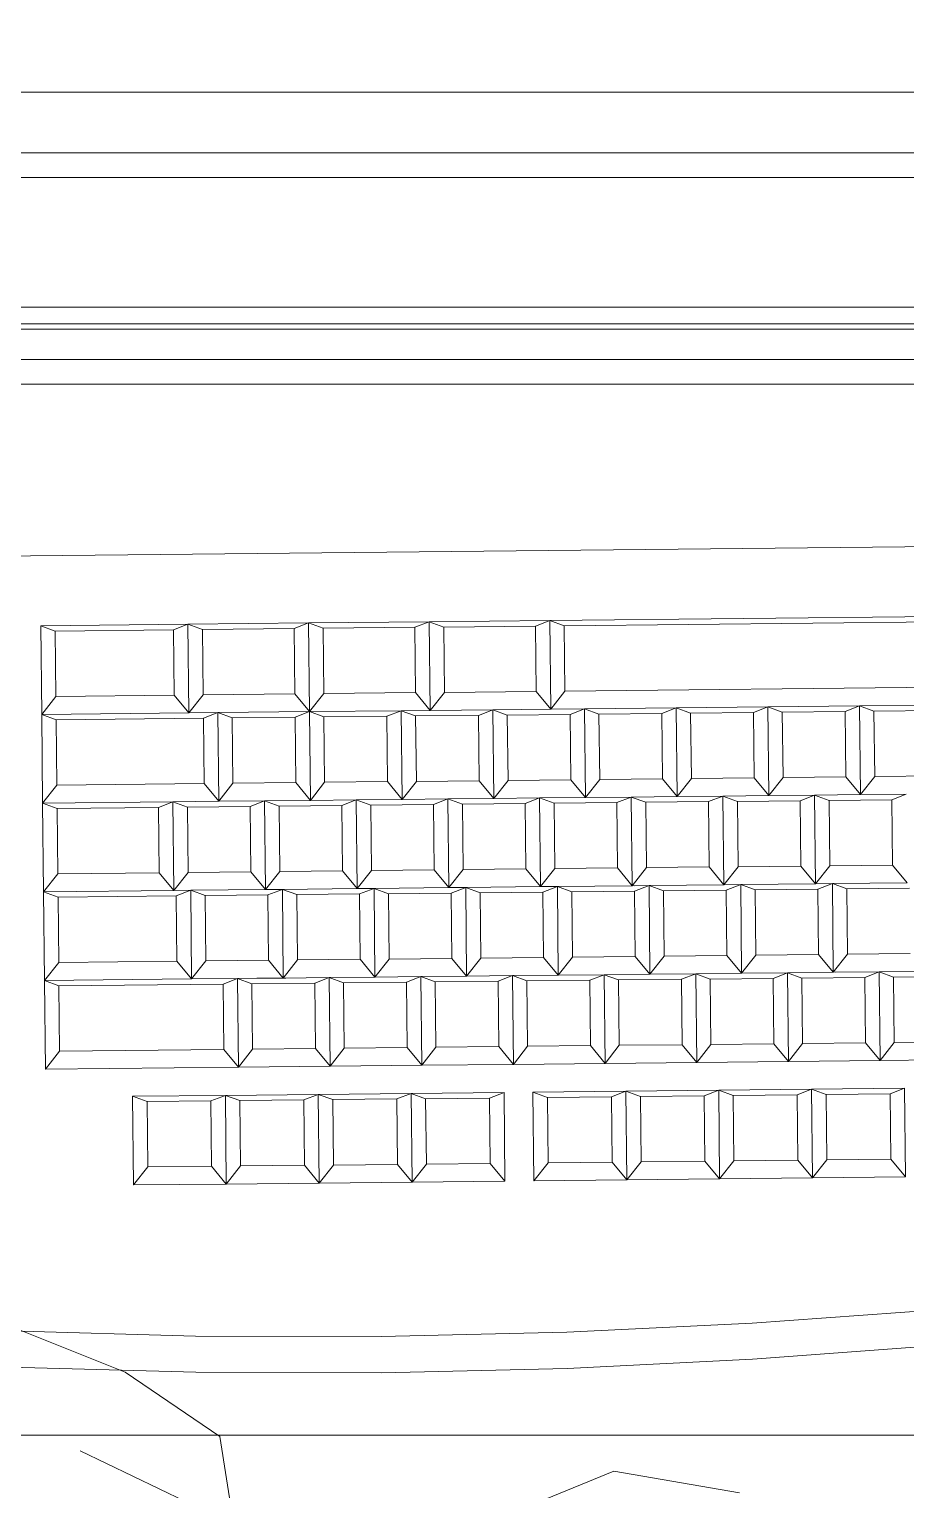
# Model space of a CAD drawing. Header units: metres. Extents: x 28 to 148, y 23 to 113.
# Drawn here: x 131.3085 to 131.4902, y 40.7396 to 41.0423 of the extents above; entities that cross this region are included whole.
import ezdxf

# ---------------------------------------------------------------- set-up
doc = ezdxf.new("R2010")
doc.units = ezdxf.units.M
doc.layers.add('Equipamiento SR', color=23, linetype='Continuous', lineweight=0)

# ---------------------------------------------------------------- blocks, each defined once
blk = doc.blocks.new('A$C7F0F64D0')
at = {"layer": 'Equipamiento SR'}
for p, q in [((0.4534880388895317, 0.1723289490793434), (0.005512241390420058, 0.1676722490425675)), ((0.1606546805622884, 0.1547751516351639), (0.19115303284741, 0.1550921814367996)), ((0.1608457101154954, 0.1363980571799459), (0.1606546805622884, 0.1547751516351639)), ((0.1606546805622884, 0.1547751516351639), (0.1636662173867762, 0.1536808980514763)), ((0.19115303284741, 0.1550921814367996), (0.1881648938127682, 0.1539355613346345)), ((0.19115303284741, 0.1550921814367996), (0.2161516822615113, 0.1553520419298877)), ((0.1913440624006171, 0.1367150869815816), (0.19115303284741, 0.1550921814367996)), ((0.19115303284741, 0.1550921814367996), (0.1941645696723526, 0.1539979278531121)), ((0.2161516822615113, 0.1553520419298877), (0.2131635432268695, 0.1541954218277226)), ((0.2161516822615113, 0.1553520419298877), (0.2411503316756125, 0.1556119024229758)), ((0.2161516822615113, 0.1553520419298877), (0.2163427118147183, 0.1369749474746698)), ((0.2161516822615113, 0.1553520419298877), (0.2191632190859991, 0.1542577883462002)), ((0.2191632190859991, 0.1542577883462002), (0.238162192640516, 0.1544552823210381)), ((0.2411503316756125, 0.1556119024229758), (0.238162192640516, 0.1544552823210381)), ((0.238162192640516, 0.1544552823210381), (0.2383029512587882, 0.1409142653539277)), ((0.2411503316756125, 0.1556119024229758), (0.2661489810897137, 0.1558717629162913)), ((0.2411503316756125, 0.1556119024229758), (0.2413413612288196, 0.1372348079677579)), ((0.2411503316756125, 0.1556119024229758), (0.2441618685001004, 0.1545176488392883)), ((0.2441618685001004, 0.1545176488392883), (0.2631608420546172, 0.1547151428141262)), ((0.2443026271183726, 0.1409766318721779), (0.2441618685001004, 0.1545176488392883)), ((0.2661489810897137, 0.1558717629162913), (0.2631608420546172, 0.1547151428141262)), ((0.2631608420546172, 0.1547151428141262), (0.2633016006728894, 0.1411741258470158)), ((0.2661489810897137, 0.1558717629162913), (0.3676434977104464, 0.1569267965182064)), ((0.2661489810897137, 0.1558717629162913), (0.2663400106429208, 0.1374946684610734)), ((0.2661489810897137, 0.1558717629162913), (0.2691605179142016, 0.1547775093323764)), ((0.2691605179142016, 0.1547775093323764), (0.3646553586758046, 0.1557701764160413)), ((0.2693012765320191, 0.141236492365266), (0.2691605179142016, 0.1547775093323764)), ((0.1636662173867762, 0.1536808980514763), (0.1881648938127682, 0.1539355613346345)), ((0.1638069760050485, 0.1401398810843659), (0.1636662173867762, 0.1536808980514763)), ((0.1881648938127682, 0.1539355613346345), (0.1883056524310405, 0.1403945443677515)), ((0.1941645696723526, 0.1539979278531121), (0.2131635432268695, 0.1541954218277226)), ((0.1943053282901701, 0.1404569108860017), (0.1941645696723526, 0.1539979278531121)), ((0.2131635432268695, 0.1541954218277226), (0.213304301844687, 0.1406544048608396)), ((0.2193039777042713, 0.1407167713790898), (0.2191632190859991, 0.1542577883462002)), ((0.1608457101154954, 0.1363980571799459), (0.1638069760050485, 0.1401398810843659)), ((0.1638069760050485, 0.1401398810843659), (0.1883056524310405, 0.1403945443677515)), ((0.1913440624006171, 0.1367150869815816), (0.1883056524310405, 0.1403945443677515)), ((0.1913440624006171, 0.1367150869815816), (0.1943053282901701, 0.1404569108860017)), ((0.1943053282901701, 0.1404569108860017), (0.213304301844687, 0.1406544048608396)), ((0.2163427118147183, 0.1369749474746698), (0.213304301844687, 0.1406544048608396)), ((0.2163427118147183, 0.1369749474746698), (0.2193039777042713, 0.1407167713790898)), ((0.2193039777042713, 0.1407167713790898), (0.2383029512587882, 0.1409142653539277)), ((0.2413413612288196, 0.1372348079677579), (0.2383029512587882, 0.1409142653539277)), ((0.2413413612288196, 0.1372348079677579), (0.2443026271183726, 0.1409766318721779)), ((0.2443026271183726, 0.1409766318721779), (0.2633016006728894, 0.1411741258470158)), ((0.2663400106429208, 0.1374946684610734), (0.2633016006728894, 0.1411741258470158)), ((0.2663400106429208, 0.1374946684610734), (0.2693012765320191, 0.141236492365266)), ((0.2693012765320191, 0.141236492365266), (0.364796117293622, 0.1422291594491583)), ((0.1913440624006171, 0.1367150869815816), (0.1608457101154954, 0.1363980571799459)), ((0.1610367396687025, 0.118020962724728), (0.1608457101154954, 0.1363980571799459)), ((0.1608457101154954, 0.1363980571799459), (0.1638572469399833, 0.1353038035962584)), ((0.1913440624006171, 0.1367150869815816), (0.1973437382602015, 0.1367774535000592)), ((0.1973437382602015, 0.1367774535000592), (0.1943555992255597, 0.1356208333978941)), ((0.1973437382602015, 0.1367774535000592), (0.2163427118147183, 0.1369749474746698)), ((0.1975347678134085, 0.1184003590446139), (0.1973437382602015, 0.1367774535000592)), ((0.1973437382602015, 0.1367774535000592), (0.2003552750846893, 0.1356831999161443)), ((0.2163427118147183, 0.1369749474746698), (0.2133545727800765, 0.1358183273725047)), ((0.2353416853692352, 0.1371724414495077), (0.2163427118147183, 0.1369749474746698)), ((0.2165337413679254, 0.1185978530194518), (0.2163427118147183, 0.1369749474746698)), ((0.2163427118147183, 0.1369749474746698), (0.2193542486392062, 0.1358806938909822)), ((0.2353416853692352, 0.1371724414495077), (0.2323535463345934, 0.1360158213473426)), ((0.2353416853692352, 0.1371724414495077), (0.2413413612288196, 0.1372348079677579)), ((0.2353416853692352, 0.1371724414495077), (0.2355327149224422, 0.1187953469942897)), ((0.2353416853692352, 0.1371724414495077), (0.238353222193723, 0.1360781878655928)), ((0.238353222193723, 0.1360781878655928), (0.2513525198891102, 0.1362133153221805)), ((0.2413413612288196, 0.1372348079677579), (0.254340658923752, 0.1373699354243456)), ((0.254340658923752, 0.1373699354243456), (0.2513525198891102, 0.1362133153221805)), ((0.2513525198891102, 0.1362133153221805), (0.2514932785073825, 0.1226722983550701)), ((0.254340658923752, 0.1373699354243456), (0.2663400106429208, 0.1374946684610734)), ((0.2545316884769591, 0.1189928409691277), (0.254340658923752, 0.1373699354243456)), ((0.254340658923752, 0.1373699354243456), (0.2573521957486946, 0.1362756818404307)), ((0.2573521957486946, 0.1362756818404307), (0.2703514934436271, 0.1364108092967911)), ((0.2574929543669668, 0.1227346648735477), (0.2573521957486946, 0.1362756818404307)), ((0.2663400106429208, 0.1374946684610734), (0.2733396324787236, 0.1375674293989562)), ((0.2733396324787236, 0.1375674293989562), (0.2703514934436271, 0.1364108092967911)), ((0.2703514934436271, 0.1364108092967911), (0.2704922520618993, 0.122869792329908)), ((0.2733396324787236, 0.1375674293989562), (0.2923386060332405, 0.1377649233737941)), ((0.2735306620314759, 0.1191903349437382), (0.2733396324787236, 0.1375674293989562)), ((0.2733396324787236, 0.1375674293989562), (0.2763511693032115, 0.1364731758152686)), ((0.2763511693032115, 0.1364731758152686), (0.2893504669985987, 0.136608303271629)), ((0.2764919279214837, 0.1229321588481582), (0.2763511693032115, 0.1364731758152686)), ((0.2923386060332405, 0.1377649233737941), (0.2893504669985987, 0.136608303271629)), ((0.2893504669985987, 0.136608303271629), (0.2894912256168709, 0.1230672863045186)), ((0.2923386060332405, 0.1377649233737941), (0.3113375795877573, 0.137962417348632)), ((0.2925296355864475, 0.1193878289185761), (0.2923386060332405, 0.1377649233737941)), ((0.2923386060332405, 0.1377649233737941), (0.2953501428577283, 0.1366706697901066)), ((0.2953501428577283, 0.1366706697901066), (0.3083494405531155, 0.1368057972464669)), ((0.2954909014760005, 0.1231296528229961), (0.2953501428577283, 0.1366706697901066)), ((0.3113375795877573, 0.137962417348632), (0.3083494405531155, 0.1368057972464669)), ((0.3083494405531155, 0.1368057972464669), (0.3084901991713878, 0.1232647802793565)), ((0.3113375795877573, 0.137962417348632), (0.3303365531427289, 0.1381599113232426)), ((0.3115286091409644, 0.1195853228934141), (0.3113375795877573, 0.137962417348632)), ((0.3113375795877573, 0.137962417348632), (0.3143491164126999, 0.1368681637647171)), ((0.3143491164126999, 0.1368681637647171), (0.3273484141076324, 0.1370032912210775)), ((0.3144898750305174, 0.1233271467978341), (0.3143491164126999, 0.1368681637647171)), ((0.3303365531427289, 0.1381599113232426), (0.3273484141076324, 0.1370032912210775)), ((0.3273484141076324, 0.1370032912210775), (0.3274891727259046, 0.1234622742541944)), ((0.3303365531427289, 0.1381599113232426), (0.3493355266972458, 0.1383574052980805)), ((0.3303365531427289, 0.1381599113232426), (0.330527582695936, 0.1197828168680246)), ((0.3303365531427289, 0.1381599113232426), (0.3333480899672168, 0.137065657739555)), ((0.3333480899672168, 0.137065657739555), (0.346347387662604, 0.1372007851959154)), ((0.3334888485850342, 0.1235246407724446), (0.3333480899672168, 0.137065657739555)), ((0.1638572469399833, 0.1353038035962584), (0.1943555992255597, 0.1356208333978941)), ((0.1639980055582555, 0.121762786629148), (0.1638572469399833, 0.1353038035962584)), ((0.1943555992255597, 0.1356208333978941), (0.1944963578433772, 0.1220798164307837)), ((0.2003552750846893, 0.1356831999161443), (0.2133545727800765, 0.1358183273725047)), ((0.2004960337025068, 0.1221421829490339), (0.2003552750846893, 0.1356831999161443)), ((0.2133545727800765, 0.1358183273725047), (0.213495331397894, 0.1222773104056216)), ((0.2193542486392062, 0.1358806938909822), (0.2323535463345934, 0.1360158213473426)), ((0.2194950072574784, 0.1223396769238718), (0.2193542486392062, 0.1358806938909822)), ((0.2323535463345934, 0.1360158213473426), (0.2324943049524109, 0.1224748043802322)), ((0.2384939808119952, 0.1225371708987097), (0.238353222193723, 0.1360781878655928)), ((0.1610367396687025, 0.118020962724728), (0.1639980055582555, 0.121762786629148)), ((0.1639980055582555, 0.121762786629148), (0.1944963578433772, 0.1220798164307837)), ((0.1975347678134085, 0.1184003590446139), (0.1944963578433772, 0.1220798164307837)), ((0.1975347678134085, 0.1184003590446139), (0.2004960337025068, 0.1221421829490339)), ((0.2004960337025068, 0.1221421829490339), (0.213495331397894, 0.1222773104056216)), ((0.2165337413679254, 0.1185978530194518), (0.213495331397894, 0.1222773104056216)), ((0.2165337413679254, 0.1185978530194518), (0.2194950072574784, 0.1223396769238718)), ((0.2194950072574784, 0.1223396769238718), (0.2324943049524109, 0.1224748043802322)), ((0.2355327149224422, 0.1187953469942897), (0.2324943049524109, 0.1224748043802322)), ((0.2355327149224422, 0.1187953469942897), (0.2384939808119952, 0.1225371708987097)), ((0.2384939808119952, 0.1225371708987097), (0.2514932785073825, 0.1226722983550701)), ((0.2545316884769591, 0.1189928409691277), (0.2514932785073825, 0.1226722983550701)), ((0.2545316884769591, 0.1189928409691277), (0.2574929543669668, 0.1227346648735477)), ((0.2574929543669668, 0.1227346648735477), (0.2704922520618993, 0.122869792329908)), ((0.2735306620314759, 0.1191903349437382), (0.2704922520618993, 0.122869792329908)), ((0.2735306620314759, 0.1191903349437382), (0.2764919279214837, 0.1229321588481582)), ((0.2764919279214837, 0.1229321588481582), (0.2894912256168709, 0.1230672863045186)), ((0.2925296355864475, 0.1193878289185761), (0.2894912256168709, 0.1230672863045186)), ((0.2925296355864475, 0.1193878289185761), (0.2954909014760005, 0.1231296528229961)), ((0.2954909014760005, 0.1231296528229961), (0.3084901991713878, 0.1232647802793565)), ((0.3115286091409644, 0.1195853228934141), (0.3084901991713878, 0.1232647802793565)), ((0.3115286091409644, 0.1195853228934141), (0.3144898750305174, 0.1233271467978341)), ((0.3144898750305174, 0.1233271467978341), (0.3274891727259046, 0.1234622742541944)), ((0.330527582695936, 0.1197828168680246), (0.3274891727259046, 0.1234622742541944)), ((0.330527582695936, 0.1197828168680246), (0.3334888485850342, 0.1235246407724446)), ((0.3334888485850342, 0.1235246407724446), (0.3464881462804215, 0.1236597682290324)), ((0.1880352810356953, 0.1183016120573086), (0.1610367396687025, 0.118020962724728)), ((0.1880352810356953, 0.1183016120573086), (0.1850471420010535, 0.1171449919551435)), ((0.1975347678134085, 0.1184003590446139), (0.1880352810356953, 0.1183016120573086)), ((0.1882263105889024, 0.09992451760209065), (0.1880352810356953, 0.1183016120573086)), ((0.1880352810356953, 0.1183016120573086), (0.1910468178606379, 0.1172073584736211)), ((0.2070342545906669, 0.1184991060321465), (0.1975347678134085, 0.1184003590446139)), ((0.2070342545906669, 0.1184991060321465), (0.2040461155555704, 0.1173424859299814)), ((0.2070342545906669, 0.1184991060321465), (0.2165337413679254, 0.1185978530194518)), ((0.2072252841434192, 0.1001220115769286), (0.2070342545906669, 0.1184991060321465)), ((0.2070342545906669, 0.1184991060321465), (0.2100457914151548, 0.1174048524482316)), ((0.2165337413679254, 0.1185978530194518), (0.2260332281451838, 0.1186966000067571)), ((0.2260332281451838, 0.1186966000067571), (0.223045089110542, 0.1175399799048193)), ((0.2260332281451838, 0.1186966000067571), (0.2355327149224422, 0.1187953469942897)), ((0.2262242576983908, 0.1003195055515391), (0.2260332281451838, 0.1186966000067571)), ((0.2260332281451838, 0.1186966000067571), (0.2290447649696716, 0.1176023464230695)), ((0.2450322016997006, 0.118894093981595), (0.2355327149224422, 0.1187953469942897)), ((0.2450322016997006, 0.118894093981595), (0.2420440626650588, 0.1177374738794299)), ((0.2450322016997006, 0.118894093981595), (0.2545316884769591, 0.1189928409691277)), ((0.2450322016997006, 0.118894093981595), (0.2452232312529077, 0.100516999526377)), ((0.2450322016997006, 0.118894093981595), (0.2480437385246432, 0.1177998403979075)), ((0.2640311752546722, 0.1190915879564329), (0.2545316884769591, 0.1189928409691277)), ((0.2640311752546722, 0.1190915879564329), (0.2610430362195757, 0.1179349678542678)), ((0.2640311752546722, 0.1190915879564329), (0.2735306620314759, 0.1191903349437382)), ((0.2642222048078793, 0.100714493501215), (0.2640311752546722, 0.1190915879564329)), ((0.2640311752546722, 0.1190915879564329), (0.2670427120791601, 0.117997334372518)), ((0.2670427120791601, 0.117997334372518), (0.2800420097745473, 0.1181324618291058)), ((0.2830301488091891, 0.1192890819312709), (0.2735306620314759, 0.1191903349437382)), ((0.2830301488091891, 0.1192890819312709), (0.2800420097745473, 0.1181324618291058)), ((0.2800420097745473, 0.1181324618291058), (0.2801827683923648, 0.1045914448619953)), ((0.2830301488091891, 0.1192890819312709), (0.2925296355864475, 0.1193878289185761)), ((0.2830301488091891, 0.1192890819312709), (0.2832211783623961, 0.1009119874758255)), ((0.2830301488091891, 0.1192890819312709), (0.2860416856336769, 0.118194828347356)), ((0.2860416856336769, 0.118194828347356), (0.2990409833290641, 0.1183299558037163)), ((0.2861824442519492, 0.1046538113802455), (0.2860416856336769, 0.118194828347356)), ((0.3020291223637059, 0.1194865759058814), (0.2925296355864475, 0.1193878289185761)), ((0.3020291223637059, 0.1194865759058814), (0.2990409833290641, 0.1183299558037163)), ((0.2990409833290641, 0.1183299558037163), (0.2991817419468816, 0.1047889388368333)), ((0.3115286091409644, 0.1195853228934141), (0.3020291223637059, 0.1194865759058814)), ((0.302220151916913, 0.1011094814506635), (0.3020291223637059, 0.1194865759058814)), ((0.3020291223637059, 0.1194865759058814), (0.3050406591881938, 0.1183923223221939)), ((0.3050406591881938, 0.1183923223221939), (0.318039956883581, 0.1185274497785542)), ((0.305181417806466, 0.1048513053550835), (0.3050406591881938, 0.1183923223221939)), ((0.3210280959182228, 0.1196840698807193), (0.3115286091409644, 0.1195853228934141)), ((0.3210280959182228, 0.1196840698807193), (0.318039956883581, 0.1185274497785542)), ((0.318039956883581, 0.1185274497785542), (0.3181807155018532, 0.1049864328114438)), ((0.330527582695936, 0.1197828168680246), (0.3210280959182228, 0.1196840698807193)), ((0.3212191254714298, 0.1013069754255014), (0.3210280959182228, 0.1196840698807193)), ((0.3210280959182228, 0.1196840698807193), (0.3240396327427106, 0.1185898162968044)), ((0.3240396327427106, 0.1185898162968044), (0.3370389304380979, 0.1187249437533922)), ((0.3241803913609829, 0.1050487993299214), (0.3240396327427106, 0.1185898162968044)), ((0.3400270694727396, 0.1198815638555573), (0.330527582695936, 0.1197828168680246)), ((0.3400270694727396, 0.1198815638555573), (0.3370389304380979, 0.1187249437533922)), ((0.3370389304380979, 0.1187249437533922), (0.3371796890563701, 0.1051839267862817)), ((0.1612277692219095, 0.09964386826951), (0.1610367396687025, 0.118020962724728)), ((0.1610367396687025, 0.118020962724728), (0.1640482764931903, 0.1169267091410404)), ((0.1640482764931903, 0.1169267091410404), (0.1850471420010535, 0.1171449919551435)), ((0.1641890351114625, 0.10338569217393), (0.1640482764931903, 0.1169267091410404)), ((0.1850471420010535, 0.1171449919551435), (0.1851879006193258, 0.1036039749880331)), ((0.1910468178606379, 0.1172073584736211), (0.2040461155555704, 0.1173424859299814)), ((0.1911875764784554, 0.1036663415065107), (0.1910468178606379, 0.1172073584736211)), ((0.2040461155555704, 0.1173424859299814), (0.2041868741738426, 0.103801468962871)), ((0.2100457914151548, 0.1174048524482316), (0.223045089110542, 0.1175399799048193)), ((0.210186550033427, 0.1038638354813486), (0.2100457914151548, 0.1174048524482316)), ((0.223045089110542, 0.1175399799048193), (0.2231858477288142, 0.1039989629377089)), ((0.2290447649696716, 0.1176023464230695), (0.2420440626650588, 0.1177374738794299)), ((0.2291855235879439, 0.1040613294559591), (0.2290447649696716, 0.1176023464230695)), ((0.2420440626650588, 0.1177374738794299), (0.2421848212833311, 0.1041964569125469)), ((0.2480437385246432, 0.1177998403979075), (0.2610430362195757, 0.1179349678542678)), ((0.2481844971424607, 0.1042588234307971), (0.2480437385246432, 0.1177998403979075)), ((0.2610430362195757, 0.1179349678542678), (0.2611837948378479, 0.1043939508871574)), ((0.2671834706969776, 0.104456317405635), (0.2670427120791601, 0.117997334372518)), ((0.1612277692219095, 0.09964386826951), (0.1641890351114625, 0.10338569217393)), ((0.1641890351114625, 0.10338569217393), (0.1851879006193258, 0.1036039749880331)), ((0.1882263105889024, 0.09992451760209065), (0.1851879006193258, 0.1036039749880331)), ((0.1882263105889024, 0.09992451760209065), (0.1911875764784554, 0.1036663415065107)), ((0.1911875764784554, 0.1036663415065107), (0.2041868741738426, 0.103801468962871)), ((0.2072252841434192, 0.1001220115769286), (0.2041868741738426, 0.103801468962871)), ((0.2072252841434192, 0.1001220115769286), (0.210186550033427, 0.1038638354813486)), ((0.210186550033427, 0.1038638354813486), (0.2231858477288142, 0.1039989629377089)), ((0.2262242576983908, 0.1003195055515391), (0.2231858477288142, 0.1039989629377089)), ((0.2262242576983908, 0.1003195055515391), (0.2291855235879439, 0.1040613294559591)), ((0.2291855235879439, 0.1040613294559591), (0.2421848212833311, 0.1041964569125469)), ((0.2452232312529077, 0.100516999526377), (0.2421848212833311, 0.1041964569125469)), ((0.2452232312529077, 0.100516999526377), (0.2481844971424607, 0.1042588234307971)), ((0.2481844971424607, 0.1042588234307971), (0.2611837948378479, 0.1043939508871574)), ((0.2642222048078793, 0.100714493501215), (0.2611837948378479, 0.1043939508871574)), ((0.2642222048078793, 0.100714493501215), (0.2671834706969776, 0.104456317405635)), ((0.2671834706969776, 0.104456317405635), (0.2801827683923648, 0.1045914448619953)), ((0.2832211783623961, 0.1009119874758255), (0.2801827683923648, 0.1045914448619953)), ((0.2832211783623961, 0.1009119874758255), (0.2861824442519492, 0.1046538113802455)), ((0.2861824442519492, 0.1046538113802455), (0.2991817419468816, 0.1047889388368333)), ((0.302220151916913, 0.1011094814506635), (0.2991817419468816, 0.1047889388368333)), ((0.302220151916913, 0.1011094814506635), (0.305181417806466, 0.1048513053550835)), ((0.305181417806466, 0.1048513053550835), (0.3181807155018532, 0.1049864328114438)), ((0.3212191254714298, 0.1013069754255014), (0.3181807155018532, 0.1049864328114438)), ((0.3212191254714298, 0.1013069754255014), (0.3241803913609829, 0.1050487993299214)), ((0.3241803913609829, 0.1050487993299214), (0.3371796890563701, 0.1051839267862817)), ((0.3402180990259467, 0.1015044694003393), (0.3371796890563701, 0.1051839267862817)), ((0.1882263105889024, 0.09992451760209065), (0.1612277692219095, 0.09964386826951)), ((0.1917261215070312, 0.09996089807114572), (0.1882263105889024, 0.09992451760209065)), ((0.1917261215070312, 0.09996089807114572), (0.1887379824723894, 0.09880427796898061)), ((0.2072252841434192, 0.1001220115769286), (0.1917261215070312, 0.09996089807114572)), ((0.1919171510602382, 0.08158380361592776), (0.1917261215070312, 0.09996089807114572)), ((0.1917261215070312, 0.09996089807114572), (0.194737658331519, 0.09886664448723081)), ((0.2072252841434192, 0.1001220115769286), (0.210725095061548, 0.1001583920459836)), ((0.210725095061548, 0.1001583920459836), (0.2077369560269062, 0.09900177194381854)), ((0.2262242576983908, 0.1003195055515391), (0.210725095061548, 0.1001583920459836)), ((0.2109161246147551, 0.08178129759053832), (0.210725095061548, 0.1001583920459836)), ((0.210725095061548, 0.1001583920459836), (0.2137366318864906, 0.09906413846206874)), ((0.2297240686165196, 0.1003558860205942), (0.2262242576983908, 0.1003195055515391)), ((0.2297240686165196, 0.1003558860205942), (0.2267359295814231, 0.09919926591842909)), ((0.2452232312529077, 0.100516999526377), (0.2297240686165196, 0.1003558860205942)), ((0.2297240686165196, 0.1003558860205942), (0.2299150981692719, 0.08197879156537624)), ((0.2297240686165196, 0.1003558860205942), (0.2327356054410075, 0.09926163243690667)), ((0.2487230421710365, 0.1005533799954321), (0.2452232312529077, 0.100516999526377)), ((0.2487230421710365, 0.1005533799954321), (0.2457349031363947, 0.09939675989326702)), ((0.2642222048078793, 0.100714493501215), (0.2487230421710365, 0.1005533799954321)), ((0.2487230421710365, 0.1005533799954321), (0.2489140717242435, 0.08217628554021417)), ((0.2487230421710365, 0.1005533799954321), (0.2517345789955243, 0.09945912641151722)), ((0.2677220157255533, 0.10075087397027), (0.2642222048078793, 0.100714493501215)), ((0.2677220157255533, 0.10075087397027), (0.2647338766909115, 0.09959425386810494)), ((0.2677220157255533, 0.10075087397027), (0.2832211783623961, 0.1009119874758255)), ((0.2679130452787604, 0.08237377951505209), (0.2677220157255533, 0.10075087397027)), ((0.2677220157255533, 0.10075087397027), (0.2707335525500412, 0.09965662038635514)), ((0.2832211783623961, 0.1009119874758255), (0.2867209892800702, 0.1009483679448806)), ((0.2837211513505054, 0.1009171846857555), (0.2867209892800702, 0.1009483679448806)), ((0.2867209892800702, 0.1009483679448806), (0.2837328502454284, 0.0997917478427155)), ((0.302220151916913, 0.1011094814506635), (0.2867209892800702, 0.1009483679448806)), ((0.2867209892800702, 0.1009483679448806), (0.2869120188332772, 0.08257127348966264)), ((0.2867209892800702, 0.1009483679448806), (0.289732526104558, 0.09985411436119307)), ((0.289732526104558, 0.09985411436119307), (0.3027318237999452, 0.09998924181755342)), ((0.305719962834587, 0.1011458619197185), (0.302220151916913, 0.1011094814506635)), ((0.305719962834587, 0.1011458619197185), (0.3027318237999452, 0.09998924181755342)), ((0.3027318237999452, 0.09998924181755342), (0.3028725824182175, 0.08644822485044301)), ((0.3212191254714298, 0.1013069754255014), (0.305719962834587, 0.1011458619197185)), ((0.3059109923877941, 0.08276876746450057), (0.305719962834587, 0.1011458619197185)), ((0.305719962834587, 0.1011458619197185), (0.3087314996595296, 0.100051608336031)), ((0.3087314996595296, 0.100051608336031), (0.3217307973544621, 0.1001867357923913)), ((0.3088722582778018, 0.08651059136892059), (0.3087314996595296, 0.100051608336031)), ((0.3212191254714298, 0.1013069754255014), (0.3247189363895586, 0.1013433558945565)), ((0.3247189363895586, 0.1013433558945565), (0.3217307973544621, 0.1001867357923913)), ((0.3217307973544621, 0.1001867357923913), (0.3218715559727343, 0.08664571882528094)), ((0.3247189363895586, 0.1013433558945565), (0.3402180990259467, 0.1015044694003393)), ((0.3249099659427657, 0.0829662614393385), (0.3247189363895586, 0.1013433558945565)), ((0.3247189363895586, 0.1013433558945565), (0.3277304732140465, 0.1002491023106415)), ((0.3277304732140465, 0.1002491023106415), (0.3407297709094337, 0.1003842297670019)), ((0.3278712318323187, 0.08670808534375851), (0.3277304732140465, 0.1002491023106415)), ((0.1614187987751166, 0.08126677381429204), (0.1612277692219095, 0.09964386826951)), ((0.1612277692219095, 0.09964386826951), (0.1642393060463974, 0.09854961468559509)), ((0.1642393060463974, 0.09854961468559509), (0.1887379824723894, 0.09880427796898061)), ((0.1643800646646696, 0.08500859771871205), (0.1642393060463974, 0.09854961468559509)), ((0.1887379824723894, 0.09880427796898061), (0.1888787410902069, 0.0852632610018702)), ((0.194737658331519, 0.09886664448723081), (0.2077369560269062, 0.09900177194381854)), ((0.1948784169497912, 0.08532562752034778), (0.194737658331519, 0.09886664448723081)), ((0.2077369560269062, 0.09900177194381854), (0.2078777146451785, 0.08546075497670813)), ((0.2137366318864906, 0.09906413846206874), (0.2267359295814231, 0.09919926591842909)), ((0.2138773905043081, 0.08552312149495833), (0.2137366318864906, 0.09906413846206874)), ((0.2267359295814231, 0.09919926591842909), (0.2268766881996953, 0.08565824895154606)), ((0.2327356054410075, 0.09926163243690667), (0.2457349031363947, 0.09939675989326702)), ((0.2328763640588249, 0.08572061546979626), (0.2327356054410075, 0.09926163243690667)), ((0.2457349031363947, 0.09939675989326702), (0.2458756617542122, 0.08585574292615661)), ((0.2517345789955243, 0.09945912641151722), (0.2647338766909115, 0.09959425386810494)), ((0.2518753376137965, 0.08591810944463418), (0.2517345789955243, 0.09945912641151722)), ((0.2647338766909115, 0.09959425386810494), (0.264874635308729, 0.08605323690099453)), ((0.2707335525500412, 0.09965662038635514), (0.2837328502454284, 0.0997917478427155)), ((0.2708743111683134, 0.08611560341947211), (0.2707335525500412, 0.09965662038635514)), ((0.2837328502454284, 0.0997917478427155), (0.2838736088637006, 0.08625073087583246)), ((0.2898732847228302, 0.08631309739408266), (0.289732526104558, 0.09985411436119307)), ((0.1614187987751166, 0.08126677381429204), (0.1643800646646696, 0.08500859771871205)), ((0.1643800646646696, 0.08500859771871205), (0.1888787410902069, 0.0852632610018702)), ((0.1919171510602382, 0.08158380361592776), (0.1888787410902069, 0.0852632610018702)), ((0.1919171510602382, 0.08158380361592776), (0.1948784169497912, 0.08532562752034778)), ((0.1948784169497912, 0.08532562752034778), (0.2078777146451785, 0.08546075497670813)), ((0.2109161246147551, 0.08178129759053832), (0.2078777146451785, 0.08546075497670813)), ((0.2109161246147551, 0.08178129759053832), (0.2138773905043081, 0.08552312149495833)), ((0.2138773905043081, 0.08552312149495833), (0.2268766881996953, 0.08565824895154606)), ((0.2299150981692719, 0.08197879156537624), (0.2268766881996953, 0.08565824895154606)), ((0.2299150981692719, 0.08197879156537624), (0.2328763640588249, 0.08572061546979626)), ((0.2328763640588249, 0.08572061546979626), (0.2458756617542122, 0.08585574292615661)), ((0.2489140717242435, 0.08217628554021417), (0.2458756617542122, 0.08585574292615661)), ((0.2489140717242435, 0.08217628554021417), (0.2518753376137965, 0.08591810944463418)), ((0.2518753376137965, 0.08591810944463418), (0.264874635308729, 0.08605323690099453)), ((0.2679130452787604, 0.08237377951505209), (0.264874635308729, 0.08605323690099453)), ((0.2679130452787604, 0.08237377951505209), (0.2708743111683134, 0.08611560341947211)), ((0.2708743111683134, 0.08611560341947211), (0.2838736088637006, 0.08625073087583246)), ((0.2869120188332772, 0.08257127348966264), (0.2838736088637006, 0.08625073087583246)), ((0.2869120188332772, 0.08257127348966264), (0.2898732847228302, 0.08631309739408266)), ((0.2898732847228302, 0.08631309739408266), (0.3028725824182175, 0.08644822485044301)), ((0.3059109923877941, 0.08276876746450057), (0.3028725824182175, 0.08644822485044301)), ((0.3059109923877941, 0.08276876746450057), (0.3088722582778018, 0.08651059136892059)), ((0.3088722582778018, 0.08651059136892059), (0.3218715559727343, 0.08664571882528094)), ((0.3249099659427657, 0.0829662614393385), (0.3218715559727343, 0.08664571882528094)), ((0.3249099659427657, 0.0829662614393385), (0.3278712318323187, 0.08670808534375851)), ((0.3278712318323187, 0.08670808534375851), (0.3408705295277059, 0.08684321280011886)), ((0.2014166378374966, 0.08168255060323304), (0.2109161246147551, 0.08178129759053832)), ((0.2054164217437346, 0.08172412828221809), (0.2109161246147551, 0.08178129759053832)), ((0.2109161246147551, 0.08178129759053832), (0.2204156113920135, 0.08188004457807097)), ((0.2109161246147551, 0.08178129759053832), (0.211416097603319, 0.08178649480046829)), ((0.2204156113920135, 0.08188004457807097), (0.2174274723573717, 0.08072342447590586)), ((0.2299150981692719, 0.08197879156537624), (0.2204156113920135, 0.08188004457807097)), ((0.2204156113920135, 0.08188004457807097), (0.2206066409452205, 0.06350295012285301)), ((0.2204156113920135, 0.08188004457807097), (0.2234271482165013, 0.08078579099415606)), ((0.2299150981692719, 0.08197879156537624), (0.2394145849465303, 0.08207753855268152)), ((0.2394145849465303, 0.08207753855268152), (0.2364264459118885, 0.08092091845074378)), ((0.2489140717242435, 0.08217628554021417), (0.2394145849465303, 0.08207753855268152)), ((0.2394145849465303, 0.08207753855268152), (0.2396056144997374, 0.06370044409746356)), ((0.2394145849465303, 0.08207753855268152), (0.2424261217714729, 0.08098328496899398)), ((0.2489140717242435, 0.08217628554021417), (0.2584135585015019, 0.08227503252751944)), ((0.2584135585015019, 0.08227503252751944), (0.2554254194664054, 0.08111841242535434)), ((0.2679130452787604, 0.08237377951505209), (0.2584135585015019, 0.08227503252751944)), ((0.2584135585015019, 0.08227503252751944), (0.258604588054709, 0.06389793807230149)), ((0.2584135585015019, 0.08227503252751944), (0.2614250953259898, 0.08118077894383191)), ((0.2679130452787604, 0.08237377951505209), (0.2774125320560188, 0.08247252650235737)), ((0.2774125320560188, 0.08247252650235737), (0.274424393021377, 0.08131590640019226)), ((0.2869120188332772, 0.08257127348966264), (0.2774125320560188, 0.08247252650235737)), ((0.2776035616092258, 0.06409543204713941), (0.2774125320560188, 0.08247252650235737)), ((0.2774125320560188, 0.08247252650235737), (0.2804240688805066, 0.08137827291844246)), ((0.2869120188332772, 0.08257127348966264), (0.2964115056105356, 0.0826700204771953)), ((0.2964115056105356, 0.0826700204771953), (0.2934233665758939, 0.08151340037503019)), ((0.2964115056105356, 0.0826700204771953), (0.3059109923877941, 0.08276876746450057)), ((0.2966025351637427, 0.06429292602174996), (0.2964115056105356, 0.0826700204771953)), ((0.2964115056105356, 0.0826700204771953), (0.2994230424354782, 0.08157576689328039)), ((0.3059109923877941, 0.08276876746450057), (0.3154104791655072, 0.08286751445180585)), ((0.3154104791655072, 0.08286751445180585), (0.3124223401304107, 0.08171089434964074)), ((0.3249099659427657, 0.0829662614393385), (0.3154104791655072, 0.08286751445180585)), ((0.3156015087187143, 0.06449041999658789), (0.3154104791655072, 0.08286751445180585)), ((0.3154104791655072, 0.08286751445180585), (0.3184220159899951, 0.08177326086811831)), ((0.3184220159899951, 0.08177326086811831), (0.3314213136853823, 0.08190838832447866)), ((0.3185627746078126, 0.0682322439010079), (0.3184220159899951, 0.08177326086811831)), ((0.3249099659427657, 0.0829662614393385), (0.3344094527200241, 0.08306500842664377)), ((0.3344094527200241, 0.08306500842664377), (0.3254099389308749, 0.0829714586490411)), ((0.3344094527200241, 0.08306500842664377), (0.3314213136853823, 0.08190838832447866)), ((0.3314213136853823, 0.08190838832447866), (0.3315620723031998, 0.06836737135736826)), ((0.3439089394972825, 0.08316375541394905), (0.3344094527200241, 0.08306500842664377)), ((0.3344094527200241, 0.08306500842664377), (0.3346004822732311, 0.06468791397142581)), ((0.3344094527200241, 0.08306500842664377), (0.3374209895445119, 0.08197075484272887)), ((0.3374209895445119, 0.08197075484272887), (0.3504202872398992, 0.08210588229931659)), ((0.3375617481627842, 0.06842973787584583), (0.3374209895445119, 0.08197075484272887)), ((0.1919171510602382, 0.08158380361592776), (0.1614187987751166, 0.08126677381429204)), ((0.1616098283283236, 0.06288967935907408), (0.1614187987751166, 0.08126677381429204)), ((0.1614187987751166, 0.08126677381429204), (0.1644303355996044, 0.08017252023037713)), ((0.1644303355996044, 0.08017252023037713), (0.1984284988028548, 0.08052593050106793)), ((0.1645710942178766, 0.0666315032634941), (0.1644303355996044, 0.08017252023037713)), ((0.1919171510602382, 0.08158380361592776), (0.2014166378374966, 0.08168255060323304)), ((0.2014166378374966, 0.08168255060323304), (0.1984284988028548, 0.08052593050106793)), ((0.1984284988028548, 0.08052593050106793), (0.1985692574206723, 0.0669849135341849)), ((0.2016076673907037, 0.06330545614801508), (0.2014166378374966, 0.08168255060323304)), ((0.2014166378374966, 0.08168255060323304), (0.2044281746619845, 0.08058829701954551)), ((0.2044281746619845, 0.08058829701954551), (0.2174274723573717, 0.08072342447590586)), ((0.2045689332802567, 0.0670472800524351), (0.2044281746619845, 0.08058829701954551)), ((0.2174274723573717, 0.08072342447590586), (0.2175682309756439, 0.06718240750879545)), ((0.2234271482165013, 0.08078579099415606), (0.2364264459118885, 0.08092091845074378)), ((0.2235679068347736, 0.06724477402727302), (0.2234271482165013, 0.08078579099415606)), ((0.2364264459118885, 0.08092091845074378), (0.2365672045301608, 0.06737990148363338)), ((0.2424261217714729, 0.08098328496899398), (0.2554254194664054, 0.08111841242535434)), ((0.2425668803897452, 0.06744226800188358), (0.2424261217714729, 0.08098328496899398)), ((0.2554254194664054, 0.08111841242535434), (0.2555661780846776, 0.0675773954584713)), ((0.2614250953259898, 0.08118077894383191), (0.274424393021377, 0.08131590640019226)), ((0.261565853944262, 0.0676397619767215), (0.2614250953259898, 0.08118077894383191)), ((0.274424393021377, 0.08131590640019226), (0.2745651516396492, 0.06777488943308185)), ((0.2804240688805066, 0.08137827291844246), (0.2934233665758939, 0.08151340037503019)), ((0.2805648274987789, 0.06783725595155943), (0.2804240688805066, 0.08137827291844246)), ((0.2934233665758939, 0.08151340037503019), (0.2935641251941661, 0.06797238340791978)), ((0.2994230424354782, 0.08157576689328039), (0.3124223401304107, 0.08171089434964074)), ((0.2995638010532957, 0.06803474992616998), (0.2994230424354782, 0.08157576689328039)), ((0.3124223401304107, 0.08171089434964074), (0.3125630987486829, 0.0681698773827577)), ((0.1616098283283236, 0.06288967935907408), (0.1645710942178766, 0.0666315032634941)), ((0.1645710942178766, 0.0666315032634941), (0.1985692574206723, 0.0669849135341849)), ((0.2016076673907037, 0.06330545614801508), (0.1985692574206723, 0.0669849135341849)), ((0.2016076673907037, 0.06330545614801508), (0.2045689332802567, 0.0670472800524351)), ((0.2045689332802567, 0.0670472800524351), (0.2175682309756439, 0.06718240750879545)), ((0.2206066409452205, 0.06350295012285301), (0.2175682309756439, 0.06718240750879545)), ((0.2206066409452205, 0.06350295012285301), (0.2235679068347736, 0.06724477402727302)), ((0.2235679068347736, 0.06724477402727302), (0.2365672045301608, 0.06737990148363338)), ((0.2396056144997374, 0.06370044409746356), (0.2365672045301608, 0.06737990148363338)), ((0.2396056144997374, 0.06370044409746356), (0.2425668803897452, 0.06744226800188358)), ((0.2425668803897452, 0.06744226800188358), (0.2555661780846776, 0.0675773954584713)), ((0.258604588054709, 0.06389793807230149), (0.2555661780846776, 0.0675773954584713)), ((0.258604588054709, 0.06389793807230149), (0.261565853944262, 0.0676397619767215)), ((0.261565853944262, 0.0676397619767215), (0.2745651516396492, 0.06777488943308185)), ((0.2776035616092258, 0.06409543204713941), (0.2745651516396492, 0.06777488943308185)), ((0.2776035616092258, 0.06409543204713941), (0.2805648274987789, 0.06783725595155943)), ((0.2805648274987789, 0.06783725595155943), (0.2935641251941661, 0.06797238340791978)), ((0.2966025351637427, 0.06429292602174996), (0.2935641251941661, 0.06797238340791978)), ((0.2966025351637427, 0.06429292602174996), (0.2995638010532957, 0.06803474992616998)), ((0.2995638010532957, 0.06803474992616998), (0.3125630987486829, 0.0681698773827577)), ((0.3156015087187143, 0.06449041999658789), (0.3125630987486829, 0.0681698773827577)), ((0.3156015087187143, 0.06449041999658789), (0.3185627746078126, 0.0682322439010079)), ((0.3185627746078126, 0.0682322439010079), (0.3315620723031998, 0.06836737135736826)), ((0.3346004822732311, 0.06468791397142581), (0.3315620723031998, 0.06836737135736826)), ((0.3346004822732311, 0.06468791397142581), (0.3375617481627842, 0.06842973787584583)), ((0.3375617481627842, 0.06842973787584583), (0.3505610458577166, 0.06856486533220618)), ((0.2206066409452205, 0.06350295012285301), (0.2396056144997374, 0.06370044409746356)), ((0.2396056144997374, 0.06370044409746356), (0.258604588054709, 0.06389793807230149)), ((0.258604588054709, 0.06389793807230149), (0.2776035616092258, 0.06409543204713941)), ((0.2776035616092258, 0.06409543204713941), (0.2966025351637427, 0.06429292602174996)), ((0.2966025351637427, 0.06429292602174996), (0.3156015087187143, 0.06449041999658789)), ((0.3156015087187143, 0.06449041999658789), (0.3346004822732311, 0.06468791397142581)), ((0.3346004822732311, 0.06468791397142581), (0.353599455827748, 0.06488540794626374)), ((0.1616098283283236, 0.06288967935907408), (0.2016076673907037, 0.06330545614801508)), ((0.2016076673907037, 0.06330545614801508), (0.2206066409452205, 0.06350295012285301)), ((0.1989181410771153, 0.05747357850796675), (0.2181671011256867, 0.05767367108765598)), ((0.2181671011256867, 0.05767367108765598), (0.2151789620910449, 0.05651705098549087)), ((0.2181671011256867, 0.05767367108765598), (0.2374160611747129, 0.0578737636673452)), ((0.2181671011256867, 0.05767367108765598), (0.2183581306788938, 0.03929657663243802)), ((0.2181671011256867, 0.05767367108765598), (0.2211786379506293, 0.05657941750374107)), ((0.2374160611747129, 0.0578737636673452), (0.2344279221400711, 0.05671714356518009)), ((0.2374160611747129, 0.0578737636673452), (0.2566650212237391, 0.05807385624703443)), ((0.2374160611747129, 0.0578737636673452), (0.23760709072792, 0.03949666921212724)), ((0.2374160611747129, 0.0578737636673452), (0.2404275979992008, 0.0567795100834303)), ((0.2566650212237391, 0.05807385624703443), (0.2536768821886426, 0.05691723614486932)), ((0.2566650212237391, 0.05807385624703443), (0.2568560507764914, 0.03969676179181647)), ((0.2626646970828688, 0.05813622276528463), (0.2819136571314402, 0.05833631534497385)), ((0.2628557266360758, 0.03975912831006667), (0.2626646970828688, 0.05813622276528463)), ((0.2626646970828688, 0.05813622276528463), (0.2656762339073566, 0.0570419691815971)), ((0.2819136571314402, 0.05833631534497385), (0.2789255180967984, 0.05717969524280875)), ((0.2819136571314402, 0.05833631534497385), (0.3011626171804664, 0.05853640792466308)), ((0.2821046866846473, 0.0399592208897559), (0.2819136571314402, 0.05833631534497385)), ((0.2819136571314402, 0.05833631534497385), (0.2849251939563828, 0.05724206176128632)), ((0.3011626171804664, 0.05853640792466308), (0.2981744781458247, 0.05737978782249797)), ((0.3011626171804664, 0.05853640792466308), (0.3204115772290379, 0.05873650050435231)), ((0.3011626171804664, 0.05853640792466308), (0.3013536467336735, 0.04015931346944512)), ((0.3011626171804664, 0.05853640792466308), (0.3041741540049543, 0.05744215434097555)), ((0.3041741540049543, 0.05744215434097555), (0.3174234381943961, 0.0575798804021872)), ((0.3204115772290379, 0.05873650050435231), (0.3174234381943961, 0.0575798804021872)), ((0.3174234381943961, 0.0575798804021872), (0.3175641968126683, 0.04403886343530417)), ((0.3204115772290379, 0.05873650050435231), (0.3396605372780641, 0.05893659308404153)), ((0.3206026067822449, 0.04035940604913435), (0.3204115772290379, 0.05873650050435231)), ((0.3204115772290379, 0.05873650050435231), (0.3234231140539805, 0.05764224692066477)), ((0.3234231140539805, 0.05764224692066477), (0.3366723982434223, 0.0577799729821038)), ((0.323563872671798, 0.04410122995355437), (0.3234231140539805, 0.05764224692066477)), ((0.3396605372780641, 0.05893659308404153), (0.3366723982434223, 0.0577799729821038)), ((0.3366723982434223, 0.0577799729821038), (0.3368131568612398, 0.04423895601499339)), ((0.3396605372780641, 0.05893659308404153), (0.3398515668312712, 0.04055949862882358)), ((0.1796691810285438, 0.05727348592827752), (0.1989181410771153, 0.05747357850796675)), ((0.1798602105817508, 0.03889639147305957), (0.1796691810285438, 0.05727348592827752)), ((0.1796691810285438, 0.05727348592827752), (0.1826807178530316, 0.05617923234436262)), ((0.1826807178530316, 0.05617923234436262), (0.1959300020424735, 0.05631695840580164)), ((0.1828214764708491, 0.04263821537747958), (0.1826807178530316, 0.05617923234436262)), ((0.1989181410771153, 0.05747357850796675), (0.1959300020424735, 0.05631695840580164)), ((0.1959300020424735, 0.05631695840580164), (0.1960707606602909, 0.04277594143869123)), ((0.1991091706303223, 0.03909648405274879), (0.1989181410771153, 0.05747357850796675)), ((0.1989181410771153, 0.05747357850796675), (0.2019296779016031, 0.05637932492405184)), ((0.2019296779016031, 0.05637932492405184), (0.2151789620910449, 0.05651705098549087)), ((0.2020704365198753, 0.04283830795716881), (0.2019296779016031, 0.05637932492405184)), ((0.2151789620910449, 0.05651705098549087), (0.2153197207093172, 0.04297603401838046)), ((0.2211786379506293, 0.05657941750374107), (0.2344279221400711, 0.05671714356518009)), ((0.2213193965689015, 0.04303840053685803), (0.2211786379506293, 0.05657941750374107)), ((0.2344279221400711, 0.05671714356518009), (0.2345686807583434, 0.04317612659806969)), ((0.2404275979992008, 0.0567795100834303), (0.2536768821886426, 0.05691723614486932)), ((0.240568356617473, 0.04323849311654726), (0.2404275979992008, 0.0567795100834303)), ((0.2536768821886426, 0.05691723614486932), (0.2538176408069148, 0.04337621917775891)), ((0.2656762339073566, 0.0570419691815971), (0.2789255180967984, 0.05717969524280875)), ((0.2658169925256288, 0.04350095221448669), (0.2656762339073566, 0.0570419691815971)), ((0.2789255180967984, 0.05717969524280875), (0.2790662767150707, 0.04363867827592571)), ((0.2849251939563828, 0.05724206176128632), (0.2981744781458247, 0.05737978782249797)), ((0.2850659525746551, 0.04370104479417591), (0.2849251939563828, 0.05724206176128632)), ((0.2981744781458247, 0.05737978782249797), (0.2983152367636421, 0.04383877085561494)), ((0.3043149126232265, 0.04390113737386514), (0.3041741540049543, 0.05744215434097555)), ((0.1798602105817508, 0.03889639147305957), (0.1828214764708491, 0.04263821537747958)), ((0.1828214764708491, 0.04263821537747958), (0.1960707606602909, 0.04277594143869123)), ((0.1991091706303223, 0.03909648405274879), (0.1960707606602909, 0.04277594143869123)), ((0.1991091706303223, 0.03909648405274879), (0.2020704365198753, 0.04283830795716881)), ((0.2020704365198753, 0.04283830795716881), (0.2153197207093172, 0.04297603401838046)), ((0.2183581306788938, 0.03929657663243802), (0.2153197207093172, 0.04297603401838046)), ((0.2183581306788938, 0.03929657663243802), (0.2213193965689015, 0.04303840053685803)), ((0.2213193965689015, 0.04303840053685803), (0.2345686807583434, 0.04317612659806969)), ((0.23760709072792, 0.03949666921212724), (0.2345686807583434, 0.04317612659806969)), ((0.23760709072792, 0.03949666921212724), (0.240568356617473, 0.04323849311654726)), ((0.240568356617473, 0.04323849311654726), (0.2538176408069148, 0.04337621917775891)), ((0.2568560507764914, 0.03969676179181647), (0.2538176408069148, 0.04337621917775891)), ((0.2628557266360758, 0.03975912831006667), (0.2658169925256288, 0.04350095221448669)), ((0.2658169925256288, 0.04350095221448669), (0.2790662767150707, 0.04363867827592571)), ((0.2821046866846473, 0.0399592208897559), (0.2790662767150707, 0.04363867827592571)), ((0.2821046866846473, 0.0399592208897559), (0.2850659525746551, 0.04370104479417591)), ((0.2850659525746551, 0.04370104479417591), (0.2983152367636421, 0.04383877085561494)), ((0.3013536467336735, 0.04015931346944512), (0.2983152367636421, 0.04383877085561494)), ((0.3013536467336735, 0.04015931346944512), (0.3043149126232265, 0.04390113737386514)), ((0.3043149126232265, 0.04390113737386514), (0.3175641968126683, 0.04403886343530417)), ((0.3206026067822449, 0.04035940604913435), (0.3175641968126683, 0.04403886343530417)), ((0.3206026067822449, 0.04035940604913435), (0.323563872671798, 0.04410122995355437)), ((0.323563872671798, 0.04410122995355437), (0.3368131568612398, 0.04423895601499339)), ((0.3398515668312712, 0.04055949862882358), (0.3368131568612398, 0.04423895601499339)), ((0.2183581306788938, 0.03929657663243802), (0.23760709072792, 0.03949666921212724)), ((0.23760709072792, 0.03949666921212724), (0.2568560507764914, 0.03969676179181647)), ((0.2628557266360758, 0.03975912831006667), (0.2821046866846473, 0.0399592208897559)), ((0.2821046866846473, 0.0399592208897559), (0.3013536467336735, 0.04015931346944512)), ((0.3013536467336735, 0.04015931346944512), (0.3206026067822449, 0.04035940604913435)), ((0.3206026067822449, 0.04035940604913435), (0.3398515668312712, 0.04055949862882358)), ((0.1798602105817508, 0.03889639147305957), (0.1991091706303223, 0.03909648405274879)), ((0.1991091706303223, 0.03909648405274879), (0.2183581306788938, 0.03929657663243802)), ((0.3464893352705758, 0.01306652265057551), (0.308109491866503, 0.01024612058350272)), ((0.308109491866503, 0.01024612058350272), (0.2696674435795785, 0.008392992881596228)), ((0.1927009694489925, 0.007592927822457796), (0.1542287057312706, 0.008646532689596143)), ((0.2311892435571963, 0.007508395456540029), (0.1927009694489925, 0.007592927822457796)), ((0.2696674435795785, 0.008392992881596228), (0.2311892435571963, 0.007508395456540029)), ((0.3465664948433869, 0.005643750985569795), (0.3081871462808294, 0.002775745050627165)), ((0.1927789209020148, 9.397705790092914e-05), (0.154306360145597, 0.001176157156720592)), ((0.2312672940455514, -8.253741157204786e-08), (0.1927789209020148, 9.397705790092914e-05)), ((0.2697453950326008, 0.000894042117039362), (0.2312672940455514, -8.253741157204786e-08)), ((0.3081871462808294, 0.002775745050627165), (0.2697453950326008, 0.000894042117039362))]:
    blk.add_line(p, q, dxfattribs=at)
blk = doc.blocks.new('A$C412D4A4E')
at = {"layer": 'Equipamiento SR'}
for p, q in [((0.3283497698904512, 0.6784456304300477), (0.2984981984892556, 0.6904052744334024)), ((0.3526121239939357, 0.6620543738371509), (0.3283497698904512, 0.6784456304300477)), ((0.3611661716153094, 0.608071768170845), (0.3526121239939357, 0.6620543738371509)), ((0.343805191618344, 0.645419775234501), (0.316888478256601, 0.6583346747942471)), ((0.4534087622274683, 0.6531316780919099), (0.4311500303884941, 0.6440548780891788)), ((0.4855397199941081, 0.647591094598198), (0.4534087622274683, 0.6531316780919099))]:
    blk.add_line(p, q, dxfattribs=at)
blk = doc.blocks.new('A$C4B1E532D')
at = {"layer": 'Equipamiento SR'}
for p, q in [((0.3273581498912392, 0.4521396137124043), (0.3273581498912392, 0.04111681371244913)), ((0.3587861547713658, 0.4521396137124043), (0.3587861547713658, 0.04111681371244913)), ((0.3650647577909751, 0.4521396137124043), (0.3650647577909751, 0.04111681371244913)), ((0.309659133683823, 0.4387469773118369), (0.309659133683823, 0.05450945011256181)), ((0.3222163397232691, 0.4387469773118369), (0.3222163397232691, 0.05450945011256181)), ((0.3542214884745647, 0.05481757371211415), (0.3542214884745647, 0.4384388537122845)), ((0.3576493619199539, 0.4387469773118369), (0.3576493619199539, 0.05450945011256181)), ((0.3702065679591726, 0.4387469773118369), (0.3702065679591726, 0.05450945011256181))]:
    blk.add_line(p, q, dxfattribs=at)

msp = doc.modelspace()

# ---------------------------------------------------------------- linework, layer by layer
at = {"layer": 'Equipamiento SR', "elevation": -0.04243202872964336}
msp.add_lwpolyline([(130.9099209655276, 41.35093152592364), (132.4099209655276, 41.35093152592364), (132.4099209655276, 40.75093152592368), (130.9099209655276, 40.75093152592368)], close=True, dxfattribs=at)

# ---------------------------------------------------------------- block references
at = {"layer": 'Equipamiento SR', "rotation": 270}
msp.add_blockref('A$C4B1E532D', (131.1193323396236, 41.33890486806897, -0.08779551873766334), dxfattribs=at)
at = {"layer": 'Equipamiento SR'}
msp.add_blockref('A$C7F0F64D0', (131.1502514032729, 40.7638877442067, -0.04243202872964336), dxfattribs=at)
at = {"layer": 'Equipamiento SR', "xscale": 0.81, "yscale": 0.81, "zscale": 0.81}
msp.add_blockref('A$C412D4A4E', (131.0624162731998, 40.21443547047042, -0.04243202872964336), dxfattribs=at)

doc.saveas('drawing.dxf')
